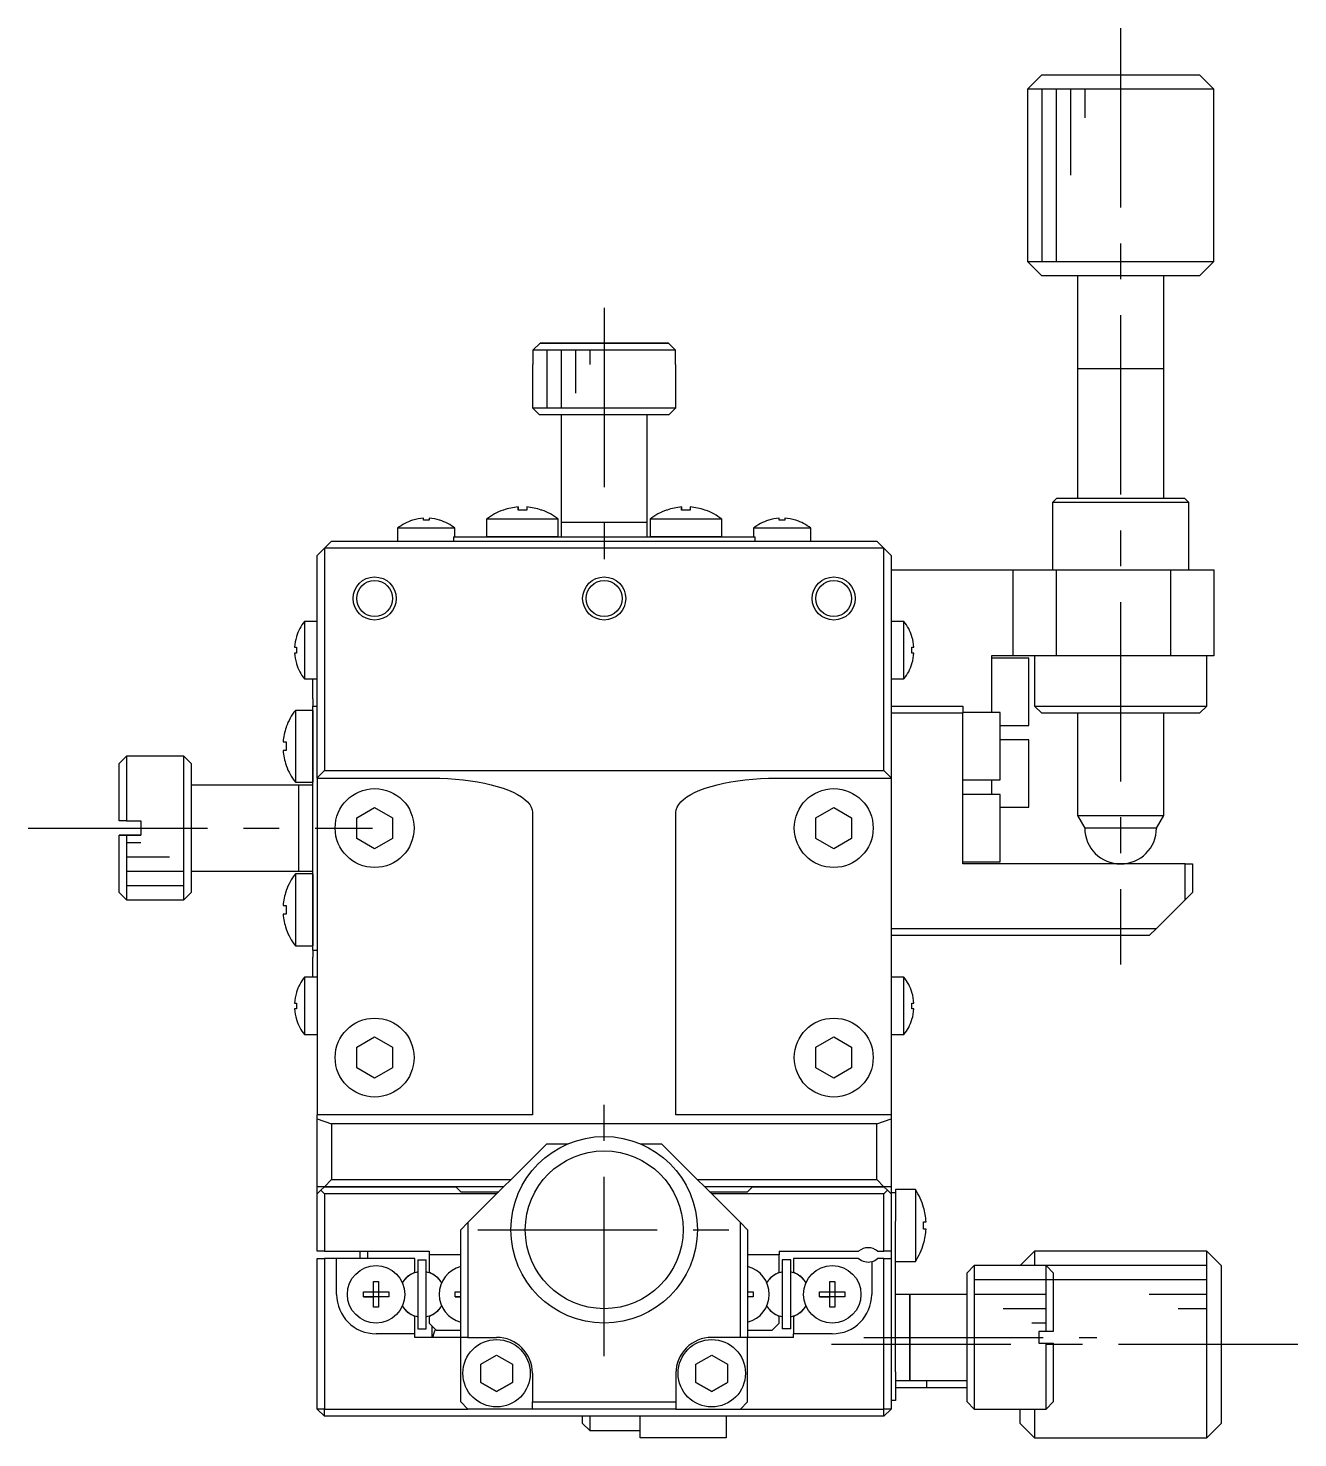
# Model space of a CAD drawing. Extents: x -225 to 351, y 75 to 576.
# Drawn here: x -42.2 to 46.3, y 290.6 to 388.9 of the extents above; entities that cross this region are included whole.
import ezdxf

# ---------------------------------------------------------------- set-up
doc = ezdxf.new("R2010")
doc.units = 0
doc.header["$LTSCALE"] = 10
doc.linetypes.add('CENTER', pattern=[2, 1.25, -0.25, 0.25, -0.25])
doc.layers.get('0').update_dxf_attribs({"linetype": 'CONTINUOUS'})
doc.layers.add('CENTER', color=1, linetype='CENTER')

msp = doc.modelspace()

# ---------------------------------------------------------------- linework, layer by layer
at = {"color": 7, "linetype": 'CONTINUOUS'}
for p, q in [((28.419678, 385.631294), (27.419678, 384.631294)), ((28.419678, 385.631294), (39.419678, 385.631294)), ((28.419904, 385.631294), (39.419678, 385.631294)), ((40.419678, 384.631294), (39.419678, 385.631294)), ((27.419945, 384.631294), (27.419678, 384.631294)), ((27.419678, 384.631294), (27.419678, 372.631294)), ((40.419678, 384.631294), (27.419945, 384.631294)), ((40.419678, 372.631294), (40.419678, 384.631294)), ((27.419678, 372.631294), (40.419678, 372.631294)), ((27.419678, 372.631294), (28.419678, 371.631294)), ((39.419678, 371.631294), (40.419678, 372.631294)), ((39.419678, 371.631294), (28.419678, 371.631294)), ((30.919678, 371.631294), (30.919678, 365.131294)), ((36.919678, 365.131294), (36.919678, 371.631294)), ((-7.055259, 366.431294), (-6.552458, 366.931294)), ((-6.552458, 366.931294), (2.391814, 366.931294)), ((2.391814, 366.931294), (-6.552458, 366.931294)), ((2.391814, 366.931294), (2.894615, 366.431294)), ((-7.055259, 366.431294), (-7.055259, 365.431294)), ((2.894615, 366.431294), (-7.055259, 366.431294)), ((2.894615, 365.431294), (2.894615, 366.431294)), ((-7.055259, 365.431294), (-7.080322, 365.431294)), ((-7.055259, 365.431294), (-7.080322, 365.431294)), ((-7.080322, 365.431294), (-7.080322, 362.431294)), ((2.919678, 365.431294), (2.894615, 365.431294)), ((2.919678, 365.431294), (2.894615, 365.431294)), ((2.919678, 362.431294), (2.919678, 365.431294)), ((30.919678, 365.136294), (30.919678, 365.131294)), ((30.919678, 365.131294), (30.919678, 365.126294)), ((30.919678, 365.131294), (30.919678, 356.131313)), ((36.919678, 365.131294), (36.919678, 365.136294)), ((36.919678, 365.126294), (36.919678, 365.131294)), ((36.919678, 356.131313), (36.919678, 365.131294)), ((-7.080322, 362.431294), (2.919678, 362.431294)), ((-7.080322, 362.431294), (-6.580322, 361.931294)), ((2.419678, 361.931294), (-6.580322, 361.931294)), ((-5.080322, 361.931294), (-5.080322, 354.431294)), ((0.919678, 354.431294), (0.919678, 361.931294)), ((2.419678, 361.931294), (2.919678, 362.431294)), ((29.469678, 356.131294), (29.169678, 355.831294)), ((38.669678, 355.831294), (29.169678, 355.831294)), ((29.169678, 355.831294), (29.169678, 351.131294)), ((29.469678, 356.131294), (38.369678, 356.131294)), ((38.669678, 355.831294), (38.369678, 356.131294)), ((38.669678, 351.131294), (38.669678, 355.831294)), ((-14.680322, 354.587026), (-14.680322, 354.71877)), ((-14.280322, 354.71877), (-14.280322, 354.587026)), ((-9.096147, 355.29673), (-9.129904, 355.29673)), ((-9.096149, 355.29673), (-9.129904, 355.29673)), ((-8.079907, 355.29671), (-8.0799, 355.508844)), ((-7.479907, 355.296699), (-8.079907, 355.29671)), ((-8.0799, 355.508844), (-8.079904, 355.29671)), ((-7.4799, 355.508833), (-7.479907, 355.296699)), ((-6.429904, 355.296679), (-6.46366, 355.296679)), ((-6.429904, 355.296679), (-6.463658, 355.296679)), ((2.303853, 355.29673), (2.270096, 355.29673)), ((2.303851, 355.29673), (2.270096, 355.29673)), ((3.320093, 355.29671), (3.3201, 355.508844)), ((3.920093, 355.296699), (3.320093, 355.29671)), ((3.3201, 355.508844), (3.320096, 355.29671)), ((3.9201, 355.508833), (3.920093, 355.296699)), ((4.970096, 355.296679), (4.93634, 355.296679)), ((4.970096, 355.296679), (4.936342, 355.296679)), ((10.119678, 354.587026), (10.119678, 354.71877)), ((10.519678, 354.71877), (10.519678, 354.587026)), ((-12.480322, 354.029293), (-16.480322, 354.029293)), ((-16.480322, 354.029293), (-16.480322, 353.131294)), ((-15.409031, 354.587026), (-15.430322, 354.587026)), ((-14.280322, 354.587026), (-14.680322, 354.587026)), ((-13.530322, 354.587026), (-13.551613, 354.587026)), ((-12.480322, 353.431294), (-12.480322, 354.029293)), ((-10.279916, 354.653949), (-10.279939, 353.43145)), ((-5.279916, 354.653854), (-10.279916, 354.653949)), ((-5.279939, 353.431355), (-5.279916, 354.653854)), ((-2.080322, 354.431294), (-5.080322, 354.431294)), ((-2.080322, 354.431294), (-5.080322, 354.431294)), ((-5.080322, 354.431294), (-5.080322, 353.431294)), ((0.919678, 354.431294), (-2.080322, 354.431294)), ((0.919678, 354.431294), (-2.080322, 354.431294)), ((0.919678, 353.431294), (0.919678, 354.431294)), ((1.120084, 354.653949), (1.120061, 353.43145)), ((6.120084, 354.653854), (1.120084, 354.653949)), ((6.120061, 353.431355), (6.120084, 354.653854)), ((12.319678, 354.029293), (8.319678, 354.029293)), ((8.319678, 354.029293), (8.319678, 353.431294)), ((9.390969, 354.587026), (9.369678, 354.587026)), ((10.519678, 354.587026), (10.119678, 354.587026)), ((11.269678, 354.587026), (11.248387, 354.587026)), ((12.319678, 353.131294), (12.319678, 354.029293)), ((-21.080322, 353.131294), (-21.580322, 352.631294)), ((-21.080322, 353.131294), (16.919678, 353.131294)), ((-12.580322, 353.431294), (-12.580322, 353.131294)), ((-12.580322, 353.431294), (-10.580322, 353.431294)), ((-10.580322, 353.431294), (6.419678, 353.431294)), ((-5.279939, 353.431355), (-10.279939, 353.43145)), ((-9.079939, 353.431427), (-9.079939, 353.431294)), ((6.120061, 353.431355), (1.120061, 353.43145)), ((2.320061, 353.431427), (2.320061, 353.431294)), ((6.419678, 353.431294), (8.419678, 353.431294)), ((8.419678, 353.431294), (8.419678, 353.131294)), ((17.419678, 352.631294), (16.919678, 353.131294)), ((-21.580322, 352.631294), (-22.080322, 352.131294)), ((-22.080322, 336.631294), (-22.080322, 352.131294)), ((-21.580322, 352.631294), (-21.580322, 337.131294)), ((17.419678, 352.631294), (-21.580322, 352.631294)), ((17.419678, 337.131294), (17.419678, 352.631294)), ((17.919678, 352.131294), (17.419678, 352.631294)), ((17.919678, 352.131294), (17.919678, 343.931294)), ((17.919678, 351.131294), (26.419678, 351.131294)), ((26.419678, 345.131294), (26.419678, 351.131294)), ((26.419678, 351.131294), (29.419678, 351.131294)), ((29.419678, 351.131294), (29.419678, 345.131294)), ((29.419678, 351.131294), (37.419678, 351.131294)), ((37.419678, 345.131294), (37.419678, 351.131294)), ((37.419678, 351.131294), (40.419678, 351.131294)), ((40.419678, 351.131294), (40.419678, 345.131294)), ((-22.978321, 347.531294), (-22.978321, 343.531294)), ((-22.080322, 347.531294), (-22.978321, 347.531294)), ((18.817677, 347.531294), (17.919678, 347.531294)), ((18.817677, 343.531294), (18.817677, 347.531294)), ((-23.536054, 346.481294), (-23.536054, 346.460003)), ((19.37541, 346.460003), (19.37541, 346.481294)), ((-23.667797, 345.731294), (-23.536054, 345.731294)), ((-23.536054, 345.331294), (-23.667797, 345.331294)), ((-23.536054, 345.731294), (-23.536054, 345.331294)), ((19.37541, 345.731294), (19.507154, 345.731294)), ((19.37541, 345.331294), (19.37541, 345.731294)), ((19.507154, 345.331294), (19.37541, 345.331294)), ((24.919678, 345.131294), (24.919678, 341.181294)), ((26.419678, 345.131294), (24.919678, 345.131294)), ((27.519678, 344.981294), (24.919678, 344.981294)), ((29.419678, 345.131294), (26.419678, 345.131294)), ((27.519678, 340.281294), (27.519678, 344.981294)), ((27.919678, 345.131294), (27.919678, 341.631294)), ((37.419678, 345.131294), (29.419678, 345.131294)), ((40.419678, 345.131294), (37.419678, 345.131294)), ((39.919678, 341.631294), (39.919678, 345.131294)), ((-23.536054, 344.602585), (-23.536054, 344.581294)), ((17.919678, 343.931294), (17.919678, 341.331294)), ((19.37541, 344.581294), (19.37541, 344.602585)), ((-22.978321, 343.531294), (-22.080322, 343.531294)), ((-22.380322, 342.631294), (-22.380322, 343.531294)), ((17.919678, 343.531294), (18.817677, 343.531294)), ((-22.380322, 342.131294), (-22.380322, 342.631294)), ((-22.380322, 342.131294), (-22.380322, 341.631294)), ((-23.602665, 341.3317), (-23.60276, 336.3317)), ((-22.380322, 341.331677), (-23.602665, 341.3317)), ((-22.380322, 341.631294), (-22.080322, 341.631294)), ((-22.380322, 339.631294), (-22.380322, 341.631294)), ((-22.380166, 341.331677), (-22.380261, 336.331677)), ((17.919678, 341.631294), (22.919678, 341.631294)), ((17.919678, 341.331294), (17.919678, 340.131294)), ((22.919678, 341.131294), (17.919678, 341.131294)), ((22.919678, 341.631294), (22.919678, 341.131294)), ((25.519678, 341.181294), (22.919678, 341.181294)), ((22.919678, 330.631294), (22.919678, 341.131294)), ((25.519678, 336.481294), (25.519678, 341.181294)), ((27.919678, 341.631294), (39.919678, 341.631294)), ((27.919678, 341.631294), (28.419678, 341.131294)), ((39.419678, 341.131294), (28.419678, 341.131294)), ((30.919678, 341.131275), (30.919678, 333.997319)), ((36.919678, 333.997319), (36.919678, 341.131275)), ((39.419678, 341.131294), (39.919678, 341.631294)), ((-24.24549, 340.181712), (-24.245491, 340.147957)), ((17.919678, 340.131294), (17.919678, 337.531294)), ((25.519678, 340.281294), (27.519678, 340.281294)), ((-24.457644, 339.131716), (-24.24551, 339.131712)), ((-24.24551, 339.131712), (-24.245521, 338.531712)), ((-22.380322, 326.631294), (-22.380322, 339.631294)), ((27.519678, 339.281294), (25.519678, 339.281294)), ((27.519678, 334.581294), (27.519678, 339.281294)), ((-35.380322, 338.131294), (-35.880322, 337.631294)), ((-35.380322, 338.131294), (-35.380322, 333.631188)), ((-31.380322, 338.131294), (-35.380322, 338.131294)), ((-31.380322, 328.131294), (-31.380322, 338.131294)), ((-30.880322, 337.631294), (-31.380322, 338.131294)), ((-24.245521, 338.531712), (-24.457656, 338.531716)), ((-35.880322, 333.631199), (-35.880322, 337.631294)), ((-30.880322, 337.631294), (-30.880322, 328.631294)), ((-24.245541, 337.515468), (-24.245541, 337.481712)), ((-21.580322, 337.131294), (-22.080322, 336.631294)), ((-21.580322, 337.131294), (17.419678, 337.131294)), ((17.919678, 336.631294), (17.419678, 337.131294)), ((17.919678, 337.531294), (17.919678, 336.631294)), ((-23.380322, 336.131294), (-30.880322, 336.131294)), ((-23.60276, 336.3317), (-22.380322, 336.331677)), ((-23.380322, 336.131294), (-23.380322, 330.131294)), ((-23.380322, 336.131294), (-23.380322, 330.131294)), ((-22.380322, 336.131294), (-23.380322, 336.131294)), ((-22.080322, 336.614803), (-22.080322, 336.631294)), ((-22.080322, 336.614803), (-14.080322, 336.614803)), ((-22.080322, 336.614803), (-22.080322, 313.131294)), ((-14.080322, 336.614803), (-13.531108, 336.607373)), ((-13.531108, 336.607373), (-12.985281, 336.585128)), ((-12.985281, 336.585128), (-12.446204, 336.548206)), ((-12.446204, 336.548206), (-11.917203, 336.496834)), ((-11.917203, 336.496834), (-11.401538, 336.43133)), ((-11.401538, 336.43133), (-10.902388, 336.352096)), ((-10.902388, 336.352096), (-10.422832, 336.259622)), ((-10.422832, 336.259622), (-9.965825, 336.154478)), ((-9.965825, 336.154478), (-9.534186, 336.037311)), ((-9.534186, 336.037311), (-9.130574, 335.908844)), ((4.969931, 335.908844), (5.373542, 336.037311)), ((5.373542, 336.037311), (5.805181, 336.154478)), ((5.805181, 336.154478), (6.262188, 336.259622)), ((6.262188, 336.259622), (6.741745, 336.352096)), ((6.741745, 336.352096), (7.240894, 336.43133)), ((7.240894, 336.43133), (7.756559, 336.496834)), ((7.756559, 336.496834), (8.285561, 336.548206)), ((8.285561, 336.548206), (8.824637, 336.585128)), ((8.824637, 336.585128), (9.370464, 336.607373)), ((9.370464, 336.607373), (9.919678, 336.614803)), ((9.919678, 336.614803), (17.919678, 336.614803)), ((17.919678, 336.631294), (17.919678, 336.614803)), ((17.919678, 336.614803), (17.919678, 335.631294)), ((22.919678, 336.481294), (25.519678, 336.481294)), ((24.919678, 336.481294), (24.919678, 335.481294)), ((-9.130574, 335.908844), (-8.75748, 335.76987)), ((-8.75748, 335.76987), (-8.417203, 335.621244)), ((-8.417203, 335.621244), (-8.111841, 335.463884)), ((-8.111841, 335.463884), (-7.843276, 335.29876)), ((-7.843276, 335.29876), (-7.613165, 335.126889)), ((-7.613165, 335.126889), (-7.422926, 334.949331)), ((3.262282, 334.949331), (3.452521, 335.126889)), ((3.452521, 335.126889), (3.682632, 335.29876)), ((3.682632, 335.29876), (3.951197, 335.463884)), ((3.951197, 335.463884), (4.256559, 335.621244)), ((4.256559, 335.621244), (4.596836, 335.76987)), ((4.596836, 335.76987), (4.969931, 335.908844)), ((17.919678, 335.631294), (17.919678, 334.631289)), ((25.519678, 335.481294), (22.919678, 335.481294)), ((25.519678, 330.781294), (25.519678, 335.481294)), ((-19.330322, 333.852982), (-18.080322, 334.57467)), ((-18.080322, 334.57467), (-16.830322, 333.852982)), ((-7.422926, 334.949331), (-7.273732, 334.767181)), ((-7.273732, 334.767181), (-7.166504, 334.581562)), ((-7.166504, 334.581562), (-7.101901, 334.393619)), ((-7.101901, 334.393619), (-7.080322, 334.204509)), ((-7.080322, 334.204509), (-7.080322, 313.131294)), ((2.919678, 334.204509), (2.941257, 334.393619)), ((2.919678, 313.131294), (2.919678, 334.204509)), ((2.941257, 334.393619), (3.00586, 334.581562)), ((3.00586, 334.581562), (3.113089, 334.767181)), ((3.113089, 334.767181), (3.262282, 334.949331)), ((12.669678, 333.852982), (13.919678, 334.57467)), ((13.919678, 334.57467), (15.169678, 333.852982)), ((17.919678, 334.631289), (17.919678, 334.431294)), ((17.919678, 334.431294), (17.919678, 331.831294)), ((25.519678, 334.581294), (27.519678, 334.581294)), ((-35.380322, 333.631188), (-35.880322, 333.631199)), ((-35.380322, 333.631188), (-34.380322, 333.631188)), ((-34.380322, 333.631188), (-34.380322, 332.631188)), ((-19.330322, 332.409606), (-19.330322, 333.852982)), ((-16.830322, 333.852982), (-16.830322, 332.409606)), ((12.669678, 332.409606), (12.669678, 333.852982)), ((15.169678, 333.852982), (15.169678, 332.409606)), ((30.919678, 333.997319), (36.919678, 333.997319)), ((30.919678, 333.997319), (31.169678, 333.564307)), ((31.169678, 333.564307), (31.419678, 333.131294)), ((36.419678, 333.131294), (31.419678, 333.131294)), ((36.419678, 333.131294), (36.669678, 333.564307)), ((36.669678, 333.564307), (36.919678, 333.997319)), ((-35.380322, 332.6314), (-35.880322, 332.631389)), ((-35.880322, 332.631199), (-35.880322, 332.631389)), ((-35.880322, 332.631199), (-35.380322, 332.631188)), ((-35.880322, 328.631294), (-35.880322, 332.631199)), ((-35.380322, 332.6314), (-34.380322, 332.6314)), ((-35.380322, 332.631188), (-35.380322, 328.131294)), ((-34.380322, 332.631188), (-35.380322, 332.631188)), ((-18.080322, 331.687918), (-19.330322, 332.409606)), ((-16.830322, 332.409606), (-18.080322, 331.687918)), ((13.919678, 331.687918), (12.669678, 332.409606)), ((15.169678, 332.409606), (13.919678, 331.687918)), ((17.919678, 331.831294), (17.919678, 331.631299)), ((17.919678, 331.631299), (17.919678, 328.731289)), ((-30.880322, 330.131294), (-23.380322, 330.131294)), ((-23.380322, 330.131294), (-22.380322, 330.131294)), ((22.919678, 330.781294), (25.519678, 330.781294)), ((38.419678, 330.631294), (22.919678, 330.631294)), ((38.419678, 328.131294), (38.419678, 330.631294)), ((38.419678, 330.631294), (38.919678, 330.631294)), ((38.919678, 330.631294), (38.919678, 328.631294)), ((-23.602665, 329.9317), (-23.60276, 324.9317)), ((-22.380322, 329.931677), (-23.602665, 329.9317)), ((-22.380166, 329.931677), (-22.380261, 324.931677)), ((-35.880322, 328.631294), (-35.380322, 328.131294)), ((-31.380322, 328.131294), (-30.880322, 328.631294)), ((-24.24549, 328.781712), (-24.245491, 328.747957)), ((17.919678, 328.731289), (17.919678, 326.131294)), ((38.919678, 328.631294), (38.419678, 328.131294)), ((-35.380322, 328.131294), (-31.380322, 328.131294)), ((-24.457644, 327.731716), (-24.24551, 327.731712)), ((-24.24551, 327.731712), (-24.245521, 327.131712)), ((36.419678, 326.131294), (38.419678, 328.131294)), ((-24.245521, 327.131712), (-24.457656, 327.131716)), ((-22.380322, 324.631294), (-22.380322, 326.631294)), ((-24.245541, 326.115468), (-24.245541, 326.081712)), ((17.919678, 326.131294), (17.919678, 313.131294)), ((17.919678, 326.131294), (36.419678, 326.131294)), ((35.919678, 325.631294), (17.919678, 325.631294)), ((36.419678, 326.131294), (35.919678, 325.631294)), ((-23.60276, 324.9317), (-22.380322, 324.931677)), ((-22.380322, 324.631294), (-22.080322, 324.631294)), ((-22.380322, 324.631294), (-22.380322, 324.131294)), ((-22.380322, 323.631294), (-22.380322, 324.131294)), ((-22.380322, 322.731294), (-22.380322, 323.631294)), ((-22.978321, 322.731294), (-22.978321, 318.731294)), ((-22.080322, 322.731294), (-22.978321, 322.731294)), ((18.817677, 322.731294), (17.919678, 322.731294)), ((18.817677, 318.731294), (18.817677, 322.731294)), ((-23.536054, 321.681294), (-23.536054, 321.660003)), ((19.37541, 321.660003), (19.37541, 321.681294)), ((-23.667797, 320.931294), (-23.536054, 320.931294)), ((-23.536054, 320.531294), (-23.667797, 320.531294)), ((-23.536054, 320.931294), (-23.536054, 320.531294)), ((19.37541, 320.931294), (19.507154, 320.931294)), ((19.37541, 320.531294), (19.37541, 320.931294)), ((19.507154, 320.531294), (19.37541, 320.531294)), ((-23.536054, 319.802585), (-23.536054, 319.781294)), ((19.37541, 319.781294), (19.37541, 319.802585)), ((-22.978321, 318.731294), (-22.080322, 318.731294)), ((-19.330322, 317.852982), (-18.080322, 318.57467)), ((-18.080322, 318.57467), (-16.830322, 317.852982)), ((12.669678, 317.852982), (13.919678, 318.57467)), ((13.919678, 318.57467), (15.169678, 317.852982)), ((17.919678, 318.731294), (18.817677, 318.731294)), ((-19.330322, 316.409606), (-19.330322, 317.852982)), ((-16.830322, 317.852982), (-16.830322, 316.409606)), ((12.669678, 316.409606), (12.669678, 317.852982)), ((15.169678, 317.852982), (15.169678, 316.409606)), ((-18.080322, 315.687918), (-19.330322, 316.409606)), ((-16.830322, 316.409606), (-18.080322, 315.687918)), ((13.919678, 315.687918), (12.669678, 316.409606)), ((15.169678, 316.409606), (13.919678, 315.687918)), ((-22.080322, 312.856197), (-22.080322, 313.131294)), ((-19.580317, 313.131294), (-22.080322, 313.131294)), ((-22.080322, 308.131294), (-22.080322, 312.856197)), ((-22.080322, 312.856197), (-21.080322, 312.51187)), ((16.919678, 312.51187), (-21.080322, 312.51187)), ((-21.080322, 312.51187), (-21.080322, 308.631294)), ((-19.330322, 313.131294), (-19.580317, 313.131294)), ((-16.830322, 313.131294), (-19.330322, 313.131294)), ((-16.580327, 313.131294), (-16.830322, 313.131294)), ((-7.080322, 313.131294), (-16.580327, 313.131294)), ((12.419683, 313.131294), (2.919678, 313.131294)), ((15.419673, 313.131294), (12.419683, 313.131294)), ((17.919678, 313.131294), (15.419673, 313.131294)), ((16.919678, 312.51187), (17.919678, 312.856197)), ((16.919678, 308.631294), (16.919678, 312.51187)), ((17.919678, 313.131294), (17.919678, 312.856197)), ((17.919678, 312.856197), (17.919678, 308.131294)), ((-6.080322, 311.131294), (-11.580322, 305.631294)), ((-6.080322, 311.131294), (-4.580322, 311.131294)), ((0.419678, 311.131294), (1.919678, 311.131294)), ((7.419678, 305.631294), (1.919678, 311.131294)), ((-21.580322, 308.131294), (-21.080322, 308.631294)), ((-21.080322, 308.631294), (-8.580322, 308.631294)), ((4.419678, 308.631294), (16.919678, 308.631294)), ((16.919678, 308.631294), (17.419678, 308.131294)), ((-21.580322, 308.131294), (-22.080322, 308.131294)), ((-22.080322, 307.631294), (-22.080322, 308.131294)), ((-22.080322, 307.631294), (-21.830322, 307.881294)), ((-22.080322, 303.631294), (-22.080322, 307.631294)), ((-21.580322, 308.131294), (-21.830322, 307.881294)), ((-21.830322, 307.881294), (-21.580322, 307.631294)), ((-21.580322, 308.131294), (-19.330322, 308.131294)), ((-19.330322, 308.131294), (-21.580322, 308.131294)), ((-21.580322, 307.631294), (-21.580322, 303.631294)), ((-9.580322, 307.631294), (-21.580322, 307.631294)), ((-19.330322, 308.131294), (-16.830322, 308.131294)), ((-16.830322, 308.131294), (-19.330322, 308.131294)), ((-16.830322, 308.131294), (-12.430322, 308.131294)), ((-12.430322, 308.131294), (-16.830322, 308.131294)), ((-12.080322, 307.781294), (-12.430322, 308.131294)), ((-9.080322, 308.131294), (-12.430322, 308.131294)), ((-12.080322, 307.781294), (-9.430322, 307.781294)), ((8.269678, 308.131294), (4.919678, 308.131294)), ((5.269678, 307.781294), (7.919678, 307.781294)), ((17.419678, 307.631294), (5.419678, 307.631294)), ((8.269678, 308.131294), (7.919678, 307.781294)), ((8.269678, 308.131294), (17.419678, 308.131294)), ((17.419678, 308.131294), (8.269678, 308.131294)), ((17.669678, 307.881294), (17.419678, 308.131294)), ((17.919678, 308.131294), (17.419678, 308.131294)), ((17.419678, 307.631294), (17.669678, 307.881294)), ((17.419678, 303.631294), (17.419678, 307.631294)), ((17.669678, 307.881294), (17.919678, 307.631294)), ((17.919678, 308.131294), (17.919678, 307.731294)), ((17.919678, 307.731294), (18.219678, 307.731294)), ((17.919678, 307.631294), (17.919678, 307.731294)), ((17.919678, 307.631294), (17.919678, 303.631294)), ((18.219678, 307.931294), (18.219678, 307.731294)), ((19.611335, 307.931294), (18.219678, 307.931294)), ((18.219678, 307.731294), (18.219678, 305.731294)), ((19.611335, 307.931294), (19.611335, 302.931294)), ((20.182259, 306.689884), (20.189114, 306.693227)), ((-12.080322, 305.131294), (-11.580322, 305.631294)), ((-11.580322, 305.631294), (-11.580322, 297.631294)), ((7.419678, 297.631294), (7.419678, 305.631294)), ((7.419678, 305.631294), (7.919678, 305.131294)), ((18.219678, 304.356294), (18.219678, 305.731294)), ((20.182259, 305.171294), (20.182259, 305.691294)), ((20.182259, 305.691294), (20.354631, 305.691294)), ((-12.080322, 297.631294), (-12.080322, 305.131294)), ((7.919678, 305.131294), (7.919678, 297.631294)), ((20.354631, 305.171294), (20.182259, 305.171294)), ((-21.580322, 303.631294), (-22.080322, 303.631294)), ((-21.580322, 303.631294), (-14.280322, 303.631294)), ((-19.080322, 303.131294), (-19.080322, 303.631294)), ((-18.580322, 303.631294), (-18.580322, 303.131294)), ((-14.280322, 303.631294), (-14.280322, 303.381294)), ((10.119678, 303.631294), (15.65824, 303.631294)), ((10.119678, 303.631294), (10.119678, 303.381294)), ((16.981116, 303.631294), (17.419678, 303.631294)), ((17.919678, 303.631294), (17.419678, 303.631294)), ((17.919678, 303.631294), (17.919678, 303.131294)), ((18.219678, 295.231294), (18.219678, 304.356294)), ((20.189114, 304.169361), (20.182259, 304.172705)), ((27.919678, 303.631294), (26.919678, 302.631294)), ((27.919678, 303.631294), (27.919678, 302.631294)), ((39.919678, 303.631294), (27.919678, 303.631294)), ((39.919678, 303.631027), (39.919678, 303.631294)), ((40.919678, 302.631294), (39.919678, 303.631294)), ((39.919678, 290.631294), (39.919678, 303.631027)), ((-22.080322, 292.631294), (-22.080322, 303.131294)), ((-22.080322, 303.131294), (-21.580322, 303.131294)), ((-21.580322, 303.131294), (-21.580322, 292.631294)), ((-20.730322, 303.131294), (-21.580322, 303.131294)), ((-20.730322, 300.631294), (-20.730322, 303.131294)), ((-15.280322, 303.131294), (-20.730322, 303.131294)), ((-15.280322, 302.1821), (-15.280322, 303.131294)), ((-15.080322, 303.031294), (-14.480322, 303.031294)), ((-15.080322, 303.031294), (-15.080322, 298.231294)), ((-14.480322, 298.231294), (-14.480322, 303.031294)), ((-12.080322, 303.381294), (-14.280322, 303.381294)), ((-14.280322, 303.381294), (-14.280322, 302.1821)), ((10.119678, 303.381294), (7.919678, 303.381294)), ((10.119678, 302.1821), (10.119678, 303.381294)), ((10.319678, 303.031294), (10.319678, 298.231294)), ((10.919678, 303.031294), (10.319678, 303.031294)), ((10.919678, 298.231294), (10.919678, 303.031294)), ((15.65824, 303.131294), (11.119678, 303.131294)), ((11.119678, 303.131294), (11.119678, 302.1821)), ((16.569678, 302.913048), (16.569678, 300.631294)), ((17.419678, 303.131294), (16.981116, 303.131294)), ((17.419678, 292.631294), (17.419678, 303.131294)), ((17.419678, 303.131294), (17.919678, 303.131294)), ((17.919678, 303.131294), (17.919678, 292.631294)), ((18.219678, 302.931294), (19.611335, 302.931294)), ((23.719678, 302.631294), (23.219678, 302.131294)), ((23.719678, 302.631294), (23.719678, 297.631294)), ((28.719678, 302.631294), (23.719678, 302.631294)), ((28.719678, 298.031294), (28.719678, 302.631294)), ((29.219678, 302.131294), (28.719678, 302.631294)), ((40.919678, 302.631294), (40.919678, 291.631294)), ((40.919678, 302.631069), (40.919678, 291.631294)), ((-15.540417, 302.031934), (-15.280322, 302.1821)), ((-14.020227, 302.031934), (-14.280322, 302.1821)), ((-14.080322, 302.05613), (-14.080322, 302.06663)), ((9.641078, 301.881294), (9.63935, 301.881294)), ((9.859583, 302.031934), (10.119678, 302.1821)), ((11.379773, 302.031934), (11.119678, 302.1821)), ((23.219678, 297.631294), (23.219678, 302.131294)), ((29.219678, 302.131294), (29.219678, 298.031294)), ((-18.866683, 300.811294), (-18.160322, 300.811294)), ((-18.866683, 300.451294), (-18.866683, 300.811294)), ((-18.160322, 301.517656), (-17.800322, 301.517656)), ((-18.160322, 300.811294), (-18.160322, 301.517656)), ((-18.14995, 300.800922), (-18.160322, 300.811294)), ((-18.14995, 300.800922), (-17.810694, 300.800922)), ((-18.14995, 300.461666), (-18.14995, 300.800922)), ((-17.810694, 300.800922), (-17.800322, 300.811294)), ((-17.810694, 300.800922), (-17.810694, 300.461666)), ((-17.800322, 301.517656), (-17.800322, 300.811294)), ((-17.800322, 300.811294), (-17.09396, 300.811294)), ((-17.09396, 300.811294), (-17.09396, 300.451294)), ((-12.466683, 300.811294), (-12.046798, 300.811294)), ((-12.466683, 300.451294), (-12.466683, 300.811294)), ((7.886154, 300.811294), (8.30604, 300.811294)), ((8.30604, 300.811294), (8.30604, 300.451294)), ((12.933317, 300.811294), (13.639678, 300.811294)), ((12.933317, 300.451294), (12.933317, 300.811294)), ((13.639678, 301.517656), (13.999678, 301.517656)), ((13.639678, 300.811294), (13.639678, 301.517656)), ((13.65005, 300.800922), (13.639678, 300.811294)), ((13.65005, 300.800922), (13.989306, 300.800922)), ((13.65005, 300.461666), (13.65005, 300.800922)), ((13.989306, 300.800922), (13.999678, 300.811294)), ((13.989306, 300.800922), (13.989306, 300.461666)), ((13.999678, 301.517656), (13.999678, 300.811294)), ((13.999678, 300.811294), (14.70604, 300.811294)), ((14.70604, 300.811294), (14.70604, 300.451294)), ((-18.160322, 300.451294), (-18.866683, 300.451294)), ((-18.866683, 300.451294), (-18.160322, 300.451294)), ((-18.14995, 300.461666), (-18.160322, 300.451294)), ((-18.160322, 299.744933), (-18.160322, 300.451294)), ((-17.800322, 299.744933), (-18.160322, 299.744933)), ((-17.810694, 300.461666), (-18.14995, 300.461666)), ((-17.810694, 300.461666), (-17.800322, 300.451294)), ((-17.800322, 300.451294), (-17.800322, 299.744933)), ((-17.09396, 300.451294), (-17.800322, 300.451294)), ((-17.09396, 300.451294), (-17.800322, 300.451294)), ((-12.080322, 300.451294), (-12.466683, 300.451294)), ((-12.466683, 300.451294), (-12.080322, 300.451294)), ((8.30604, 300.451294), (7.919678, 300.451294)), ((8.30604, 300.451294), (7.919678, 300.451294)), ((13.639678, 300.451294), (12.933317, 300.451294)), ((12.933317, 300.451294), (13.639678, 300.451294)), ((13.65005, 300.461666), (13.639678, 300.451294)), ((13.639678, 299.744933), (13.639678, 300.451294)), ((13.999678, 299.744933), (13.639678, 299.744933)), ((13.989306, 300.461666), (13.65005, 300.461666)), ((13.989306, 300.461666), (13.999678, 300.451294)), ((13.999678, 300.451294), (13.999678, 299.744933)), ((14.70604, 300.451294), (13.999678, 300.451294)), ((14.70604, 300.451294), (13.999678, 300.451294)), ((19.219678, 300.631294), (18.219678, 300.631294)), ((19.219678, 300.631294), (19.219678, 297.631294)), ((19.219678, 294.631294), (19.219678, 300.631294)), ((23.219678, 300.631294), (19.219678, 300.631294)), ((-15.280322, 299.080488), (-15.540417, 299.230654)), ((-15.280322, 297.881294), (-15.280322, 299.080488)), ((-14.280322, 299.080488), (-14.020227, 299.230654)), ((-14.280322, 299.080488), (-14.280322, 298.631294)), ((-14.080322, 299.195959), (-14.080322, 299.206458)), ((10.119678, 299.080488), (9.859583, 299.230654)), ((10.119678, 298.631294), (10.119678, 299.080488)), ((11.119678, 299.080488), (11.379773, 299.230654)), ((11.119678, 299.080488), (11.119678, 297.881294)), ((-15.280322, 297.881294), (-17.980322, 297.881294)), ((-15.280322, 297.631294), (-15.280322, 297.881294)), ((-15.080322, 298.231294), (-14.480322, 298.231294)), ((-14.280322, 298.631294), (-13.780322, 298.131294)), ((-14.080322, 297.631294), (-14.080322, 298.431294)), ((-13.780322, 298.131294), (-12.080322, 298.131294)), ((7.919678, 298.131294), (9.619678, 298.131294)), ((9.619678, 298.131294), (10.119678, 298.631294)), ((10.919678, 298.231294), (10.319678, 298.231294)), ((11.119678, 297.631294), (11.119678, 297.881294)), ((13.819678, 297.881294), (11.119678, 297.881294)), ((28.219678, 298.031294), (28.219678, 297.231294)), ((28.719678, 298.031294), (28.219678, 298.031294)), ((29.219678, 298.031294), (28.719678, 298.031294)), ((-12.080322, 297.631294), (-15.280322, 297.631294)), ((-11.580322, 297.631294), (-12.080322, 297.631294)), ((-12.080322, 293.131294), (-12.080322, 297.631294)), ((-11.580322, 297.631294), (-9.580322, 297.631294)), ((7.419678, 297.631294), (5.419678, 297.631294)), ((7.919678, 297.631294), (7.419678, 297.631294)), ((7.919678, 293.131294), (7.919678, 297.631294)), ((11.119678, 297.631294), (7.919678, 297.631294)), ((19.219678, 297.631294), (19.219678, 294.631294)), ((23.219678, 293.131294), (23.219678, 297.631294)), ((23.719678, 297.631294), (23.719678, 292.631294)), ((28.219678, 297.231294), (28.719678, 297.231294)), ((28.719678, 292.631294), (28.719678, 297.231294)), ((28.719678, 297.231294), (29.219678, 297.231294)), ((29.219678, 297.231294), (29.219678, 293.131294)), ((-10.680322, 295.766379), (-9.580322, 296.401465)), ((-10.680322, 294.496209), (-10.680322, 295.766379)), ((-9.580322, 296.401465), (-8.480322, 295.766379)), ((-8.480322, 295.766379), (-8.480322, 294.496209)), ((4.319678, 295.766379), (5.419678, 296.401465)), ((4.319678, 294.496209), (4.319678, 295.766379)), ((5.419678, 296.401465), (6.519678, 295.766379)), ((6.519678, 295.766379), (6.519678, 294.496209)), ((-7.080322, 295.131294), (-7.080322, 293.131294)), ((2.919678, 295.131294), (2.919678, 293.131294)), ((18.219678, 295.231294), (18.219678, 293.231294)), ((-9.580322, 293.861123), (-10.680322, 294.496209)), ((-10.680322, 294.496209), (-9.580322, 293.861123)), ((-8.480322, 294.496209), (-9.580322, 293.861123)), ((-9.580322, 293.861123), (-8.480322, 294.496209)), ((5.419678, 293.861123), (4.319678, 294.496209)), ((4.319678, 294.496209), (5.419678, 293.861123)), ((6.519678, 294.496209), (5.419678, 293.861123)), ((5.419678, 293.861123), (6.519678, 294.496209)), ((18.219678, 294.631294), (19.219678, 294.631294)), ((18.219678, 294.131294), (20.419678, 294.131294)), ((19.219678, 294.631294), (23.219678, 294.631294)), ((20.414678, 294.131294), (20.419678, 294.131294)), ((20.419678, 294.131294), (23.219678, 294.131294)), ((20.419678, 294.131294), (20.424678, 294.131294)), ((-12.080322, 293.131294), (-11.580322, 292.631294)), ((-7.080322, 293.131294), (2.919678, 293.131294)), ((-7.080322, 292.631294), (-7.080322, 293.131294)), ((2.919678, 293.131294), (2.919678, 292.631294)), ((7.419678, 292.631294), (7.919678, 293.131294)), ((18.219678, 293.231294), (17.919678, 293.231294)), ((23.219678, 293.131294), (23.719678, 292.631294)), ((28.719678, 292.631294), (29.219678, 293.131294)), ((-21.580322, 292.631294), (-22.080322, 292.631294)), ((-21.580322, 292.131294), (-22.080322, 292.631294)), ((-21.580322, 292.631294), (-11.580322, 292.631294)), ((-21.580322, 292.131294), (-21.580322, 292.631294)), ((17.419678, 292.131294), (-21.580322, 292.131294)), ((-7.080322, 292.631294), (-11.580322, 292.631294)), ((2.919678, 292.631294), (-7.080322, 292.631294)), ((-3.580322, 291.631294), (-3.580322, 292.131294)), ((-3.080322, 292.131294), (-3.080322, 291.131294)), ((0.419678, 290.631294), (0.419678, 292.131294)), ((2.919678, 292.631294), (7.419678, 292.631294)), ((6.419678, 292.131294), (6.419678, 290.631294)), ((7.419678, 292.631294), (17.419678, 292.631294)), ((17.419678, 292.131294), (17.419678, 292.631294)), ((17.919678, 292.631294), (17.419678, 292.631294)), ((17.419678, 292.131294), (17.919678, 292.631294)), ((23.719678, 292.631294), (28.719678, 292.631294)), ((26.919678, 291.631294), (26.919678, 292.631294)), ((27.919678, 292.631294), (27.919678, 290.631294)), ((-3.580322, 291.631294), (-3.080322, 291.131294)), ((-3.080322, 291.131294), (0.419678, 291.131294)), ((26.919678, 291.631294), (27.919678, 290.631294)), ((39.919678, 290.631294), (40.919678, 291.631294)), ((6.419678, 290.631294), (0.419678, 290.631294)), ((27.919678, 290.631294), (39.919678, 290.631294))]:
    msp.add_line(p, q, dxfattribs=at)
at = {"color": 3, "linetype": 'CONTINUOUS'}
for p, q in [((28.419678, 384.631294), (28.419678, 372.631294)), ((29.419678, 384.631294), (29.419678, 372.631294)), ((30.419678, 384.631294), (30.419678, 378.631294)), ((31.419678, 384.631294), (31.419678, 382.631294)), ((-6.080322, 366.431294), (-6.080322, 362.431294)), ((-5.080322, 366.431294), (-5.080322, 362.431294)), ((-4.080322, 366.431294), (-4.080322, 363.431294)), ((-3.080322, 366.431294), (-3.080322, 365.431294)), ((36.919241, 365.131294), (30.919673, 365.131294)), ((36.919683, 365.131294), (36.919241, 365.131294)), ((-35.380322, 332.131294), (-34.380322, 332.131294)), ((-35.380322, 331.131294), (-32.380322, 331.131294)), ((-35.380322, 330.131294), (-31.380322, 330.131294)), ((-35.380322, 329.131294), (-31.380322, 329.131294)), ((39.919678, 302.631294), (27.919678, 302.631294)), ((28.719678, 301.631294), (23.719678, 301.631294)), ((39.919678, 301.631294), (27.919678, 301.631294)), ((28.719678, 300.631294), (23.719678, 300.631294)), ((39.919678, 300.631294), (35.919678, 300.631294)), ((28.719678, 299.631294), (25.719678, 299.631294)), ((39.919678, 299.631294), (37.919678, 299.631294)), ((28.719678, 298.631294), (27.719678, 298.631294)), ((20.419678, 294.131289), (20.419678, 294.631294))]:
    msp.add_line(p, q, dxfattribs=at)
for centre in [(-18.080322, 349.131294), (-2.080322, 349.131294), (13.919678, 349.131294)]:
    msp.add_circle(centre, 1.5, dxfattribs=at)
at = {"color": 7, "linetype": 'CONTINUOUS'}
for centre, radius in [((-18.080322, 349.131294), 1.25), ((-2.080322, 349.131294), 1.25), ((13.919678, 349.131294), 1.25), ((-18.080322, 333.131294), 2.75), ((13.919678, 333.131294), 2.75), ((-18.080322, 317.131294), 2.75), ((13.919678, 317.131294), 2.75), ((-2.080322, 305.131294), 6.5), ((-2.080322, 305.131294), 5.5), ((-17.980322, 300.631294), 2), ((13.819678, 300.631294), 2), ((-9.580322, 295.131294), 2.35), ((5.419678, 295.131294), 2.35)]:
    msp.add_circle(centre, radius, dxfattribs=at)
for centre, radius, start, end in [((-14.480322, 351.531294), 3.193744, 93.59035, 106.905258), ((-14.480322, 351.531294), 3.193744, 73.094742, 86.40965), ((-7.779975, 351.531402), 4, 109.723545, 128.681099), ((-7.779976, 351.531402), 3.988734, 94.312305, 109.267114), ((-7.779976, 351.531402), 3.988734, 70.730708, 85.685517), ((-7.779975, 351.531402), 4, 51.316724, 70.274278), ((3.620025, 351.531402), 4, 109.723545, 128.681099), ((3.620024, 351.531402), 3.988734, 94.312305, 109.267114), ((3.620024, 351.531402), 3.988734, 70.730708, 85.685517), ((3.620025, 351.531402), 4, 51.316724, 70.274278), ((10.319678, 351.531294), 3.193744, 93.59035, 106.905258), ((10.319678, 351.531294), 3.193744, 73.094742, 86.40965), ((-14.480322, 351.531294), 3.2, 107.270005, 128.682187), ((-14.480322, 351.531294), 3.2, 51.317813, 72.729995), ((10.319678, 351.531294), 3.2, 107.270005, 128.682187), ((10.319678, 351.531294), 3.2, 51.317813, 72.729995), ((-20.480322, 345.531294), 3.2, 141.317813, 162.729995), ((16.319678, 345.531294), 3.2, 17.270005, 38.682187), ((-20.480322, 345.531294), 3.193744, 163.094742, 176.40965), ((16.319678, 345.531294), 3.193744, 3.59035, 16.905258), ((-20.480322, 345.531294), 3.193744, 183.59035, 196.905258), ((16.319678, 345.531294), 3.193744, 343.094742, 356.40965), ((-20.480322, 345.531294), 3.2, 197.270005, 218.682187), ((16.319678, 345.531294), 3.2, 321.317813, 342.729995), ((-20.480214, 338.831641), 4, 141.316724, 160.274278), ((-20.480214, 338.831641), 3.988734, 160.730708, 175.685517), ((-20.480214, 338.831641), 3.988734, 184.312305, 199.267114), ((-20.480214, 338.831641), 4, 199.723545, 218.681099), ((33.919678, 333.131294), 2.5, 180, 270), ((33.919678, 333.131294), 2.5, 270, 0), ((-20.480214, 327.431641), 4, 141.316724, 160.274278), ((-20.480214, 327.431641), 3.988734, 160.730708, 175.685517), ((-20.480214, 327.431641), 3.988734, 184.312305, 199.267114), ((-20.480214, 327.431641), 4, 199.723545, 218.681099), ((-20.480322, 320.731294), 3.2, 141.317813, 162.729995), ((16.319678, 320.731294), 3.2, 17.270005, 38.682187), ((-20.480322, 320.731294), 3.193744, 163.094742, 176.40965), ((16.319678, 320.731294), 3.193744, 3.59035, 16.905258), ((-20.480322, 320.731294), 3.193744, 183.59035, 196.905258), ((16.319678, 320.731294), 3.193744, 343.094742, 356.40965), ((-20.480322, 320.731294), 3.2, 197.270005, 218.682187), ((16.319678, 320.731294), 3.2, 321.317813, 342.729995), ((15.869678, 305.431294), 4.5, 16.285843, 33.748989), ((15.869678, 305.431294), 4.492483, 3.317816, 16.26943), ((15.869678, 305.431294), 4.492483, 343.73057, 356.682184), ((16.319678, 302.881294), 1, 48.590378, 131.409622), ((15.869678, 305.431294), 4.5, 326.251011, 343.714157), ((16.319678, 303.881294), 1, 228.590378, 284.477512), ((16.319678, 303.881294), 1, 284.477512, 311.409622), ((-14.665417, 300.516389), 1.75, 120, 148.118467), ((-14.780321, 300.631294), 1.5875, 134.999751, 149.566818), ((-14.780321, 300.631294), 1.5875, 100.89309, 134.999751), ((-14.780321, 300.631294), 1.5875, 44.999751, 79.106984), ((-14.895227, 300.516389), 1.75, 31.881533, 60), ((-14.780321, 300.631294), 1.5875, 30.433263, 44.999751), ((-11.580322, 300.631294), 2, 104.477512, 180), ((7.419678, 300.631294), 2, 284.477512, 75.522488), ((10.734583, 300.516389), 1.75, 120, 148.118467), ((10.619677, 300.631294), 1.5875, 135.000249, 149.566737), ((10.619677, 300.631294), 1.5875, 100.893016, 135.000249), ((10.619677, 300.631294), 1.5875, 45.000249, 79.10691), ((10.504773, 300.516389), 1.75, 31.881533, 60), ((10.619677, 300.631294), 1.5875, 30.433182, 45.000249), ((-17.980322, 300.631294), 2.75, 180, 270), ((-14.665417, 300.746199), 1.75, 211.881533, 240), ((-14.780321, 300.631294), 1.5875, 210.433182, 225.000249), ((-14.895227, 300.746199), 1.75, 300, 328.118467), ((-14.780321, 300.631294), 1.5875, 315.000249, 329.566737), ((-11.580322, 300.631294), 2, 180, 255.522488), ((10.734583, 300.746199), 1.75, 211.881533, 240), ((10.619677, 300.631294), 1.5875, 210.433263, 224.999751), ((10.504773, 300.746199), 1.75, 300, 328.118467), ((10.619677, 300.631294), 1.5875, 314.999751, 329.566818), ((13.819678, 300.631294), 2.75, 270, 0), ((-14.780321, 300.631294), 1.5875, 225.000249, 259.10691), ((-14.780321, 300.631294), 1.5875, 280.893016, 315.000249), ((10.619677, 300.631294), 1.5875, 224.999751, 259.106984), ((10.619677, 300.631294), 1.5875, 280.89309, 314.999751), ((-11.580322, 297.131294), 2.5, 154.841009, 168.463041), ((-9.580322, 295.131294), 2.5, 0, 90), ((5.419678, 295.131294), 2.5, 90, 180)]:
    msp.add_arc(centre, radius, start, end, dxfattribs=at)
at = {"layer": 'CENTER', "color": 1, "linetype": 'CENTER'}
for p, q in [((33.919678, 388.881294), (33.919678, 323.631294)), ((-2.080322, 369.381294), (-2.080322, 351.131294)), ((-42.230322, 333.131294), (-18.230322, 333.131294)), ((-2.080322, 296.331294), (-2.080322, 313.931294)), ((-10.880322, 305.131294), (6.719678, 305.131294)), ((46.269678, 297.131294), (13.519678, 297.131294)), ((16.019678, 297.631294), (32.269678, 297.631294))]:
    msp.add_line(p, q, dxfattribs=at)

doc.saveas('drawing.dxf')
